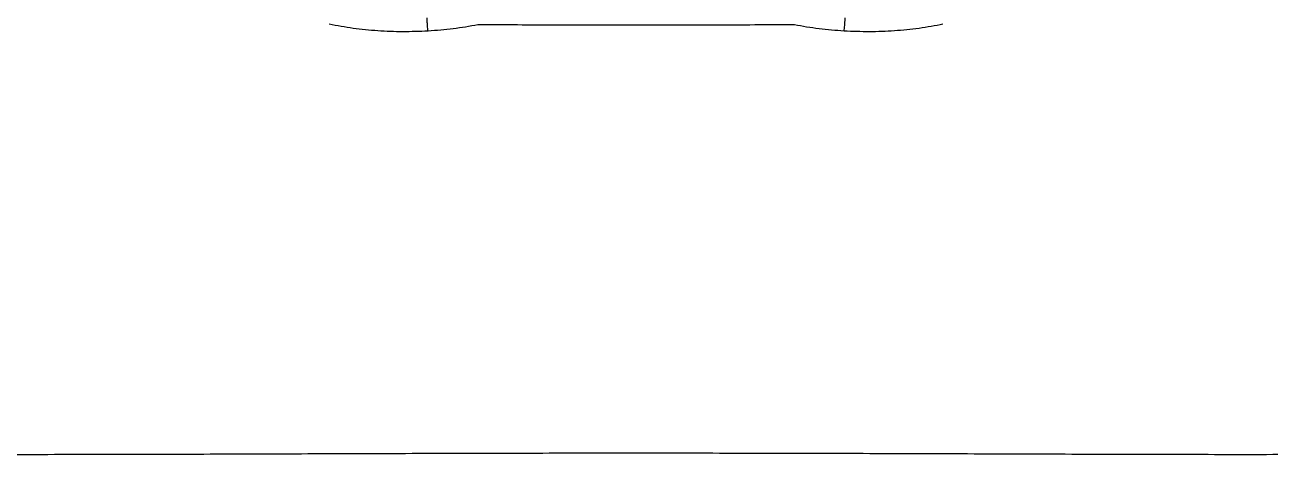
# Model space of a CAD drawing. Extents: x 400 to 501, y 484 to 634.
# Drawn here: x 440.21 to 461.02, y 574.96 to 582.33 of the extents above; entities that cross this region are included whole.
import ezdxf

# ---------------------------------------------------------------- set-up
doc = ezdxf.new("R2010")
doc.units = 0
doc.header["$MEASUREMENT"] = 0
doc.layers.add('DIM', color=3, linetype='Continuous')
doc.layers.add('GEOMETRY', color=3, linetype='Continuous', lineweight=25)

# ---------------------------------------------------------------- blocks, each defined once
blk = doc.blocks.new('2026 GRANDEE')
at = {"layer": 'GEOMETRY', "ltscale": 16}
for points, knots in [([(-3.476, -14.617), (-3.616, -14.623), (-3.897, -14.635), (-4.317, -14.617), (-4.731, -14.577), (-4.995, -14.528), (-5.127, -14.503)], [0, 0, 0, 0, 0.248581, 0.497681, 0.747938, 1, 1, 1, 1]), ([(-3.476, -14.617), (-3.477, -14.604), (-3.48, -14.577), (-3.485, -14.522), (-3.489, -14.46), (-3.492, -14.417), (-3.493, -14.395)], [0, 0, 0, 0, 0.2499993, 0.5, 0.7500007, 1, 1, 1, 1]), ([(-2.645, -14.514), (-2.781, -14.538), (-3.053, -14.586), (-3.335, -14.607), (-3.476, -14.617)], [0, 0, 0, 0, 0.500808, 1, 1, 1, 1]), ([(3.476, -14.617), (3.477, -14.604), (3.48, -14.577), (3.485, -14.522), (3.489, -14.46), (3.492, -14.417), (3.493, -14.395)], [0, 0, 0, 0, 0.249999, 0.5, 0.750001, 1, 1, 1, 1]), ([(12.361, -21.696), (11.787, -21.699), (10.638, -21.703), (8.906, -21.701), (7.17, -21.696), (5.43, -21.69), (3.686, -21.684), (1.939, -21.68), (0.19, -21.678), (-1.559, -21.679), (-3.306, -21.683), (-5.049, -21.689), (-6.79, -21.695), (-8.527, -21.7), (-10.261, -21.703), (-11.411, -21.7), (-11.985, -21.698)], [0, 0, 0, 0, 0.071445, 0.143005, 0.214422, 0.285757, 0.357115, 0.428544, 0.500027, 0.571498, 0.642905, 0.714248, 0.785575, 0.856986, 0.928543, 1, 1, 1, 1]), ([(-11.985, -21.698), (-11.847, -21.981), (-11.571, -22.546), (-11.165, -23.394), (-10.765, -24.24), (-10.371, -25.084), (-9.982, -25.925), (-9.728, -26.482), (-9.6, -26.76)], [0, 0, 0, 0, 0.166842, 0.333533, 0.50015, 0.666788, 0.833439, 1, 1, 1, 1]), ([(9.866, -26.787), (10.002, -26.508), (10.273, -25.95), (10.686, -25.107), (11.103, -24.26), (11.521, -23.409), (11.941, -22.554), (12.221, -21.982), (12.361, -21.696)], [0, 0, 0, 0, 0.166543, 0.333161, 0.499798, 0.666445, 0.833237, 1, 1, 1, 1])]:
    blk.add_open_spline(points, degree=3, knots=knots, dxfattribs=at)
at = {"layer": 'GEOMETRY', "color": 4}
blk.add_open_spline([(2.645, -14.514), (2.204, -14.515), (1.323, -14.517), (0, -14.518), (-1.323, -14.517), (-2.204, -14.515), (-2.645, -14.514)], degree=3, knots=[0, 0, 0, 0, 0.250003, 0.500091, 0.750121, 1, 1, 1, 1], dxfattribs=at)
at = {"layer": 'GEOMETRY'}
for points, knots in [([(3.476, -14.617), (3.335, -14.607), (3.053, -14.586), (2.781, -14.538), (2.645, -14.514)], [0, 0, 0, 0, 0.4991907, 1, 1, 1, 1]), ([(5.127, -14.503), (4.995, -14.528), (4.731, -14.577), (4.317, -14.617), (3.897, -14.635), (3.616, -14.623), (3.476, -14.617)], [0, 0, 0, 0, 0.252048, 0.502302, 0.751408, 1, 1, 1, 1])]:
    blk.add_open_spline(points, degree=3, knots=knots, dxfattribs=at)

msp = doc.modelspace()

# ---------------------------------------------------------------- block references
at = {"layer": 'DIM'}
msp.add_blockref('2026 GRANDEE', (450.425, 596.84), dxfattribs=at)

doc.saveas('drawing.dxf')
